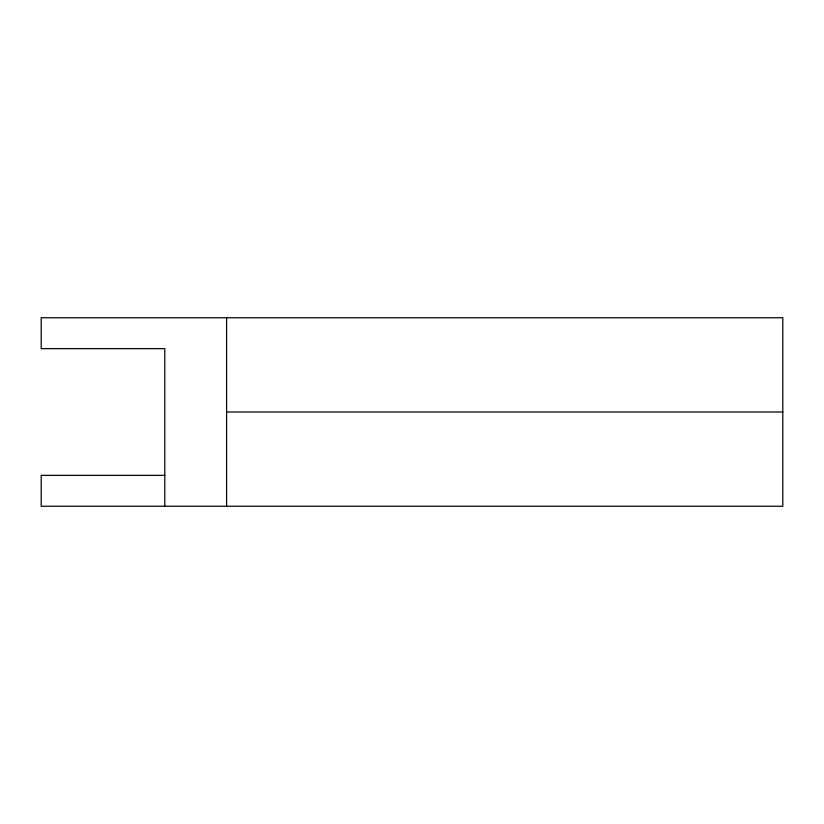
<?xml version="1.0" encoding="UTF-8"?>
<svg xmlns="http://www.w3.org/2000/svg" width="824" height="824" viewBox="0 0 824 824"><rect width="100%" height="100%" fill="white"/><g stroke="black" fill="none" stroke-linecap="round" stroke-linejoin="round"><path stroke-width="1.24" d="M226.6 412L782.8 412M164.8 475.345L41.2 475.345L41.2 506.245L782.8 506.245L782.8 317.755L41.2 317.755L41.2 348.655L164.8 348.655L164.8 506.245M226.6 317.755L226.6 506.245"/></g></svg>
